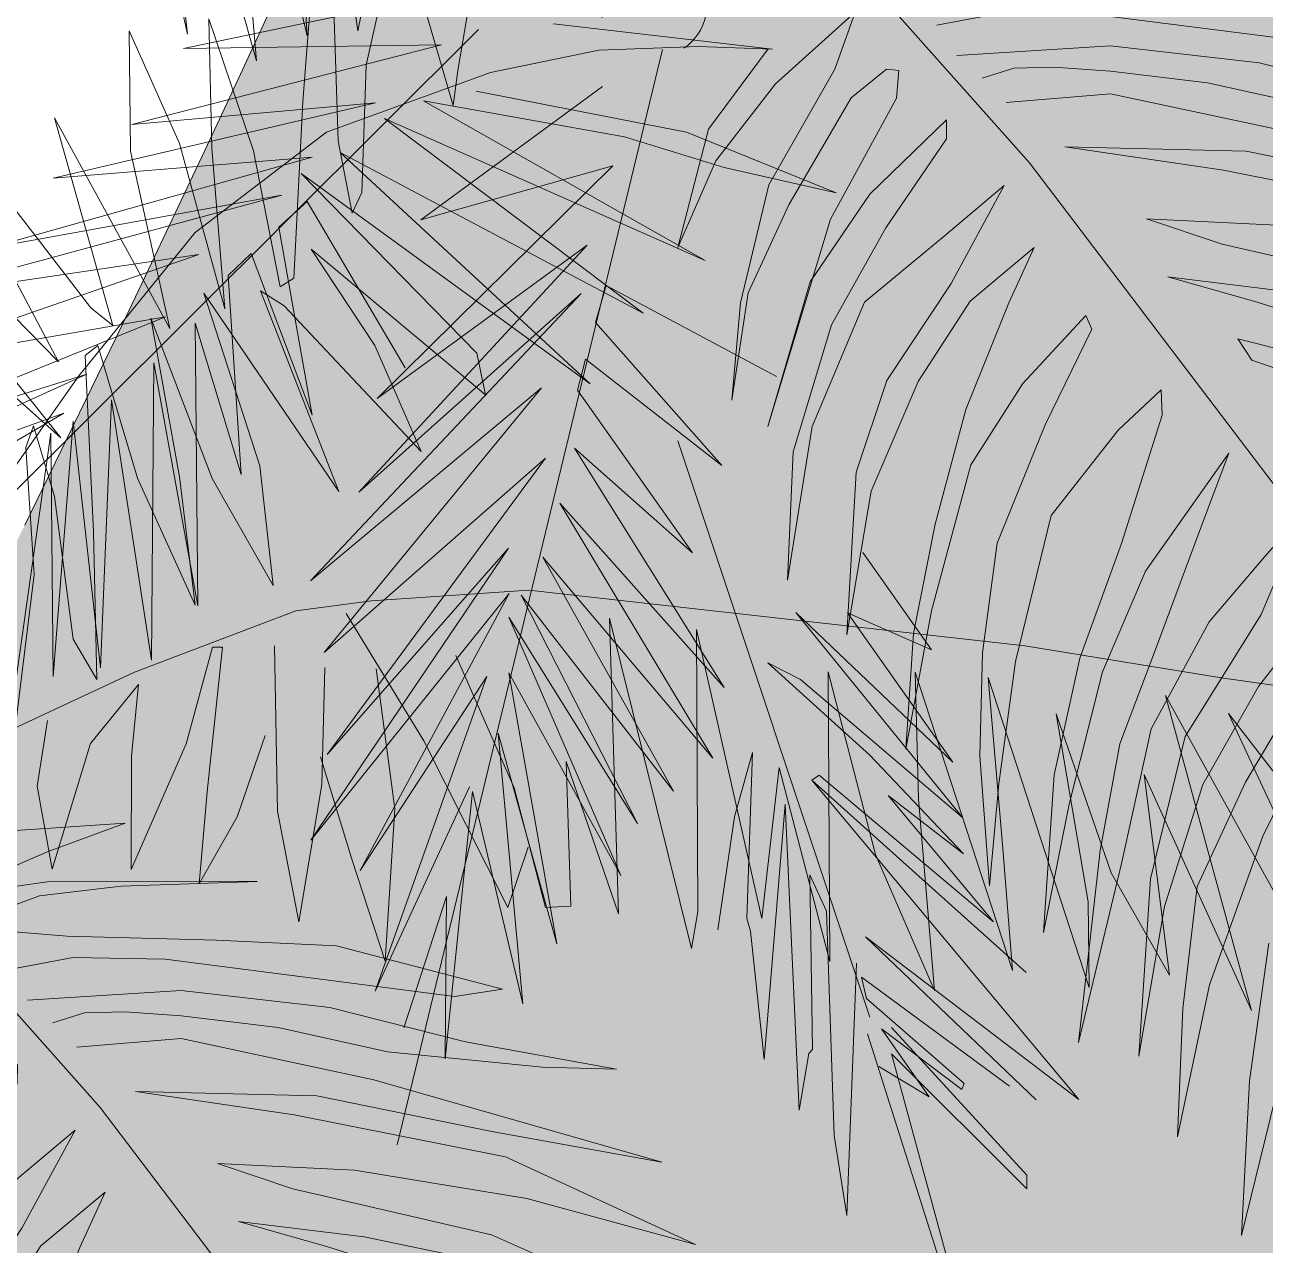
# Model space of a CAD drawing. Header units: metres. Extents: x 8 to 2416, y -346 to 476.
# Drawn here: x 22.974 to 24.586, y 29.225 to 30.81 of the extents above; entities that cross this region are included whole.
import ezdxf

# ---------------------------------------------------------------- set-up
doc = ezdxf.new("R2010")
doc.units = ezdxf.units.M
doc.layers.add('ARBOLES', color=86, linetype='Continuous', lineweight=0)
doc.layers.add('calle', color=254, linetype='Continuous', lineweight=0)
doc.layers.add('grama', color=7, linetype='Continuous', lineweight=0, true_color=0x698c45)

# ---------------------------------------------------------------- blocks, each defined once
blk = doc.blocks.new('A2')
at = {"layer": 'ARBOLES', "color": 87, "true_color": 0x4f6a34, "extrusion": (-5.0859915e-09, -1.3773533e-08, 1)}
for p, q in [((731.0998198420621, -33.08442492430037, 1.176762251e-06), (734.4891265896376, -17.91076543079131, 1.4029951356e-06)), ((734.4891265896376, -17.91076543079131, 1.4029951356e-06), (740.1416709554561, -37.27610277955182, 1.1650148156e-06)), ((724.5119248545083, -36.88403053135348, 1.0909222801e-06), (725.695625074004, -21.59808659749666, 1.3074840221e-06)), ((740.6250683720973, -33.64284100375305, 1.2175162216e-06), (742.601222337961, -22.00758989509937, 1.3878254386e-06)), ((727.7252365024327, -26.01380875526134, 1.2569865138e-06), (728.1938347947307, -40.94223689358964, 1.0537526036e-06)), ((715.0763460834676, -41.70832014524701, 9.764854949e-07), (714.757296491647, -28.26066433770393, 1.160084542e-06)), ((714.757296491647, -28.26066433770393, 1.160084542e-06), (719.4055914732985, -41.9996809100819, 9.944909329e-07)), ((706.6281117936015, -42.01132818123514, 9.293443561e-07), (706.474541338148, -29.51998689899729, 1.1006131991e-06)), ((706.474541338148, -29.51998689899729, 1.1006131991e-06), (711.7072099815364, -41.21429045673145, 9.661546316e-07)), ((750.5629763889018, -28.79006576211509, 1.3349001968e-06), (773.3313227319678, -31.42831958916354, 1.4143617362e-06)), ((744.0146918202977, -33.83593419596308, 1.2320962421e-06), (755.2747975951235, -31.51806069762118, 1.3212903512e-06)), ((755.2747975951235, -31.51806069762118, 1.3212903512e-06), (765.6312741765543, -31.14113643347771, 1.3791548816e-06)), ((765.6312741765543, -31.14113643347771, 1.3791548816e-06), (773.3313227319678, -31.42831958916354, 1.4143617362e-06)), ((730.6530506082757, -46.30364336248931, 9.924146455e-07), (731.0998198420621, -33.08442492430037, 1.176762251e-06)), ((726.984592131158, -40.05996772297566, 1.0597543692e-06), (744.0146918202977, -33.83593419596308, 1.2320962421e-06)), ((740.1416709554561, -37.27610277955182, 1.1650148156e-06), (740.6250683720973, -33.64284100375305, 1.2175162216e-06)), ((742.5503139812023, -35.77502666359026, 1.1979402749e-06), (764.4055536469234, -40.0343488883854, 1.2504299224e-06)), ((723.5825457398911, -55.20210574225565, 8.33890853e-07), (724.5119248545083, -36.88403053135348, 1.0909222801e-06)), ((757.9739297581731, -40.53642047051724, 1.2108034387e-06), (737.0515353772472, -36.80355727772807, 1.1558070334e-06)), ((737.0515353772472, -36.80355727772807, 1.1558070334e-06), (766.3426635393017, -53.386671200075, 1.0763733953e-06)), ((704.7803596989618, -60.12297862751796, 6.704852901e-07), (698.7118475178567, -38.5732957726388, 9.364361562e-07)), ((698.7118475178567, -38.5732957726388, 9.364361562e-07), (710.6829774122815, -60.46212252436884, 6.958347439e-07)), ((766.3426635393017, -53.386671200075, 1.0763733953e-06), (733.008095759582, -38.62195773908992, 1.1101963353e-06)), ((733.008095759582, -38.62195773908992, 1.1101963353e-06), (759.8945764433353, -58.86069254687575, 9.681818657e-07)), ((711.7072099815364, -41.21429045673145, 9.661546316e-07), (716.4155354342554, -58.41654534777989, 7.531653098e-07)), ((713.3424892186513, -50.48217166607621, 8.468201804e-07), (726.984592131158, -40.05996772297566, 1.0597543692e-06)), ((728.1938347947307, -40.94223689358964, 1.0537526036e-06), (729.6444061963555, -48.45538085595051, 9.576476613e-07)), ((768.3186453127937, -43.71088959224218, 1.2196929187e-06), (757.9739297581731, -40.53642047051724, 1.2108034387e-06)), ((764.4055536469234, -40.0343488883854, 1.2504299224e-06), (779.9735026617735, -46.36632708272371, 1.242394668e-06)), ((689.8075251160166, -41.87353759251148, 8.456928588e-07), (702.485157914123, -58.31057407992052, 6.837751272e-07)), ((710.6829774122815, -60.46212252436884, 6.958347439e-07), (706.6281117936015, -42.01132818123514, 9.293443561e-07)), ((716.4155354342554, -58.41654534777989, 7.531653098e-07), (715.0763460834676, -41.70832014524701, 9.764854949e-07)), ((719.4055914732985, -41.9996809100819, 9.944909329e-07), (722.1746512418167, -56.11063678883096, 8.142166313e-07)), ((759.8945764433353, -58.86069254687575, 9.681818657e-07), (728.398216925917, -42.15812462648286, 1.0380450196e-06)), ((728.398216925917, -42.15812462648286, 1.0380450196e-06), (754.3748766904088, -66.20696214515928, 8.389246333e-07)), ((779.9735026617735, -46.36632708272371, 1.242394668e-06), (768.3186453127937, -43.71088959224218, 1.2196929187e-06)), ((754.3748766904088, -66.20696214515928, 8.389246333e-07), (724.3535405305953, -44.35035709359492, 9.872790438e-07)), ((724.3535405305953, -44.35035709359492, 9.872790438e-07), (742.6096033816975, -63.02778900717831, 8.228749996e-07)), ((729.6444061963555, -48.45538085595051, 9.576476613e-07), (730.6530506082757, -46.30364336248931, 9.924146455e-07)), ((671.6482042387609, -47.12303702014503, 6.810305542e-07), (699.3781577622646, -71.82205505191511, 4.818721223e-07)), ((682.5881849568627, -47.07423723118369, 7.373433484e-07), (699.1336026440782, -63.90586606193278, 5.896622071e-07)), ((699.3781577622646, -71.82205505191511, 4.818721223e-07), (683.0444243448222, -51.44217643764435, 6.795018233e-07)), ((701.2557438604657, -65.35816151215343, 5.804521599e-07), (713.3424892186513, -50.48217166607621, 8.468201804e-07)), ((743.4925625044114, -67.32981537505493, 7.681116201e-07), (725.3742712625653, -52.20427092360503, 8.842943305e-07)), ((725.3742712625653, -52.20427092360503, 8.842943305e-07), (731.9954087567506, -62.20758853398882, 7.801883544e-07)), ((699.1336026440782, -63.90586606193278, 5.896622071e-07), (693.5267765630431, -53.30071058112411, 7.072163961e-07)), ((722.1746512418167, -56.11063678883096, 8.142166313e-07), (723.5825457398911, -55.20210574225565, 8.33890853e-07)), ((722.5883636372329, -58.10163763065713, 7.888976533e-07), (720.126279431701, -56.52337801117073, 7.981137249e-07)), ((720.126279431701, -56.52337801117073, 7.981137249e-07), (728.2816074263505, -77.37298937761177, 5.524188440000001e-07)), ((728.2816074263505, -77.37298937761177, 5.524188440000001e-07), (714.2188867127423, -56.76550110867498, 7.647338854e-07)), ((714.2188867127423, -56.76550110867498, 7.647338854e-07), (720.0659942105898, -74.72893868451277, 5.470522246e-07)), ((702.485157914123, -58.31057407992052, 6.837751272e-07), (704.7803596989618, -60.12297862751796, 6.704852901e-07)), ((736.8188152064986, -73.21430742012643, 6.531187531e-07), (722.5883636372329, -58.10163763065713, 7.888976533e-07)), ((715.0897117756903, -76.02088360485676, 5.039482486e-07), (708.7149074749809, -59.36412019535089, 7.009485282e-07)), ((708.7149074749809, -59.36412019535089, 7.009485282e-07), (711.6883463208466, -75.86008558938026, 4.888636896e-07)), ((703.2100630322323, -62.2244201663641, 6.335545003e-07), (701.8981893693127, -63.26681340878441, 6.125248844e-07)), ((707.3514136491636, -75.99525830403115, 4.649442812e-07), (703.2100630322323, -62.2244201663641, 6.335545003e-07)), ((731.9954087567506, -62.20758853398882, 7.801883544e-07), (736.8188152064986, -73.21430742012643, 6.531187531e-07)), ((742.6096033816975, -63.02778900717831, 8.228749996e-07), (743.4925625044114, -67.32981537505493, 7.681116201e-07)), ((701.8981893693127, -63.26681340878441, 6.125248844e-07), (702.7721089539112, -81.58761816845228, 3.646274235e-07)), ((687.3211355868862, -85.08788697191102, 2.378328369e-07), (701.2557438604657, -65.35816151215343, 5.804521599e-07)), ((696.5281447690668, -70.57619563828524, 4.845368662e-07), (695.735672761514, -72.81658073696762, 4.496483423e-07)), ((698.709484640335, -77.91058338856027, 3.946107107e-07), (696.5281447690668, -70.57619563828524, 4.845368662e-07)), ((695.735672761514, -72.81658073696762, 4.496483423e-07), (696.5891696326414, -86.01578079520996, 2.721896029e-07)), ((720.0659942105898, -74.72893868451277, 5.470522246e-07), (721.4454528881274, -87.14482699457062, 3.830574927e-07)), ((713.3263928413256, -89.21141691650287, 3.13299778e-07), (707.3514136491636, -75.99525830403115, 4.649442812e-07)), ((711.6883463208466, -75.86008558938026, 4.888636896e-07), (713.3263928413256, -89.21141691650287, 3.13299778e-07)), ((721.4454528881274, -87.14482699457062, 3.830574927e-07), (715.0897117756903, -76.02088360485676, 5.039482486e-07)), ((700.6417666918788, -92.72084470398485, 2.004486582e-07), (698.709484640335, -77.91058338856027, 3.946107107e-07)), ((702.7721089539112, -81.58761816845228, 3.646274235e-07), (703.0951858545137, -96.9159203165517, 1.551457149e-07)), ((696.5891696326414, -86.01578079520996, 2.721896029e-07), (694.7062739364528, -101.4489285422805, 5.00442421e-08)), ((731.6458354351902, -88.7487104202303, 4.128454101e-07), (748.0234635930859, -87.64405577784962, 5.113568845e-07)), ((748.0234635930859, -87.64405577784962, 5.113568845e-07), (799.5561657875958, -93.4222238346492, 6.938659804e-07)), ((723.7919217241008, -89.76944127793371, 3.588414018e-07), (731.6458354351902, -88.7487104202303, 4.128454101e-07)), ((707.0230100989431, -96.1438743328383, 1.857563963e-07), (723.7919217241008, -89.76944127793371, 3.588414018e-07)), ((737.0929950965497, -103.3089263249622, 2.400040039e-07), (729.0246868871222, -90.04845344439885, 3.816122176e-07)), ((764.9097194007892, -124.8591636824274, 8.46567219e-08), (756.3877427893018, -90.5502810875952, 5.138685471e-07)), ((756.3877427893018, -90.5502810875952, 5.138685471e-07), (757.3327130215888, -121.2826417180369, 9.53814752e-08)), ((703.0951858545137, -96.9159203165517, 1.551457149e-07), (700.6417666918788, -92.72084470398485, 2.004486582e-07)), ((772.2472015729539, -121.7432475088027, 1.648922679e-07), (765.4306104920729, -91.73911435135821, 5.43486061e-07)), ((765.4306104920729, -91.73911435135821, 5.43486061e-07), (765.5952410859653, -121.048316881855, 1.406321034e-07)), ((715.1438039065769, -93.55392015415043, 2.627315037e-07), (712.3815389342275, -103.600933068978, 1.10299784e-07)), ((714.570676969815, -108.5801870476645, 5.28518025e-08), (716.1905297868383, -93.5573858182313, 2.680074082e-07)), ((716.1905297868383, -93.5573858182313, 2.680074082e-07), (715.1438039065769, -93.55392015415043, 2.627315037e-07)), ((721.8912003826106, -110.5857534203579, 6.24601876e-08), (721.574189559085, -93.42568042027108, 2.972027045e-07)), ((799.5561657875958, -93.4222238346492, 6.938659804e-07), (820.218117498757, -96.78039005613287, 7.526986776e-07)), ((746.4975625269583, -108.1625394584172, 2.209841532e-07), (740.4121686033283, -94.42264666459783, 3.792807579999999e-07)), ((687.3661913362052, -105.3498895132722, -4.101737e-08), (707.0230100989431, -96.1438743328383, 1.857563963e-07)), ((726.8003931124779, -95.68599603368492, 2.926505996e-07), (726.4984804770993, -107.8346301791757, 1.237854616e-07)), ((732.1458020933087, -95.81584683797514, 3.180487998e-07), (734.0789524973324, -110.3644262754038, 1.274954478e-07)), ((784.0450316199845, -115.0906692205936, 3.165254373e-07), (779.135843167969, -96.12098299009031, 5.528369454e-07)), ((779.135843167969, -96.12098299009031, 5.528369454e-07), (779.2978733411336, -126.2152306904105, 1.391569166e-07)), ((798.2855089850032, -127.1753097236822, 2.225041894e-07), (788.182548080764, -96.15093907804984, 5.984358083e-07)), ((788.182548080764, -96.15093907804984, 5.984358083e-07), (788.5126821309022, -109.3484055566956, 4.183391276e-07)), ((707.429890894763, -97.45364311669296, 1.697856451e-07), (702.4376393302913, -103.5680052354751, 6.01787279e-08)), ((706.7323612572769, -104.8906488388081, 6.38041718e-08), (707.429890894763, -97.45364311669296, 1.697856451e-07)), ((806.2424103789451, -128.9212985010383, 2.389244881e-07), (795.7695817026636, -96.69943191378724, 6.294687125e-07)), ((795.7695817026636, -96.69943191378724, 6.294687125e-07), (797.2807473826055, -114.498978695234, 3.919918438e-07)), ((820.218117498757, -96.78039005613287, 7.526986776e-07), (837.5186866570114, -99.19283913982893, 8.074612779e-07)), ((829.6894028368615, -126.6437802369618, 3.895451648e-07), (814.1933758644119, -98.5922305796171, 6.971014478e-07)), ((814.1933758644119, -98.5922305796171, 6.971014478e-07), (823.1317664484137, -131.3323853956518, 2.916144243e-07)), ((808.5248854901221, -117.0035227390562, 4.146830145e-07), (802.822481110239, -100.4985193941448, 6.130128421e-07)), ((802.822481110239, -100.4985193941448, 6.130128421e-07), (806.1597243489518, -120.0237537641145, 3.610545735e-07)), ((840.1601325764087, -125.6317144447442, 4.567389286e-07), (820.7293496358172, -100.4456654969722, 7.048150077e-07)), ((820.7293496358172, -100.4456654969722, 7.048150077e-07), (827.4850400506826, -114.9728310877461, 5.390839974e-07)), ((696.9275954740386, -107.9983953316362, -2.88674322e-08), (697.9968506232763, -101.1981401930623, 7.02343287e-08)), ((720.6087889712774, -102.7309729724126, 1.641259316e-07), (717.7021910030091, -111.207400190945, 3.25926494e-08)), ((702.4376393302913, -103.5680052354751, 6.01787279e-08), (698.4690888139197, -116.6390860439574, -1.400402487e-07)), ((712.3815389342275, -103.600933068978, 1.10299784e-07), (706.6933673108601, -116.6663192488639, -9.85867358e-08)), ((745.8208281692713, -120.6090019080371, 4.61105271e-08), (737.0929950965497, -103.3089263249622, 2.400040039e-07)), ((706.6933673108601, -116.6663192488639, -9.85867358e-08), (706.7323612572769, -104.8906488388081, 6.38041718e-08)), ((729.6130340699797, -115.5833268334725, 3.28991258e-08), (726.3584797741465, -104.9556378881084, 1.627273145e-07)), ((757.3327130215888, -121.2826417180369, 9.53814752e-08), (751.8897631482203, -105.4514006633507, 2.857507992e-07)), ((751.8897631482203, -105.4514006633507, 2.857507992e-07), (752.3633637689873, -120.4811320700192, 8.11470268e-08)), ((774.0188158814569, -106.0480466796804, 3.900810492e-07), (772.2472015729539, -121.7432475088027, 1.648922679e-07)), ((779.2978733411336, -126.2152306904105, 1.391569166e-07), (774.0188158814569, -106.0480466796804, 3.900810492e-07)), ((823.1317664484137, -131.3323853956518, 2.916144243e-07), (811.9605397784891, -106.8092062222835, 5.725684776e-07)), ((811.9605397784891, -106.8092062222835, 5.725684776e-07), (814.6205538165573, -127.6406191872079, 2.99175133e-07)), ((698.4690888139197, -116.6390860439574, -1.400402487e-07), (696.9275954740386, -107.9983953316362, -2.88674322e-08)), ((726.4984804770993, -107.8346301791757, 1.237854616e-07), (724.0960587166581, -122.1071701606108, -8.5016535e-08)), ((749.7460522042999, -120.6219994132665, 6.58951615e-08), (746.4975625269583, -108.1625394584172, 2.209841532e-07)), ((713.7539421394966, -118.147655897563, -8.30799515e-08), (714.570676969815, -108.5801870476645, 5.28518025e-08)), ((788.5126821309022, -109.3484055566956, 4.183391276e-07), (790.1664474912559, -129.2418994878869, 1.527464696e-07)), ((724.0960587166581, -122.1071701606108, -8.5016535e-08), (721.8912003826106, -110.5857534203579, 6.24601876e-08)), ((734.0789524973324, -110.3644262754038, 1.274954478e-07), (733.0920120241008, -126.1743759638903, -9.52829864e-08)), ((615.9633868770704, -128.0295289159177, -7.165501860000001e-07), (614.0358072442158, -111.7987097265805, -5.027981164e-07)), ((693.6222862049788, -112.6977701821964, -1.104052014e-07), (706.0738238872395, -111.8417970803154, -3.52870132e-08)), ((706.0738238872395, -111.8417970803154, -3.52870132e-08), (698.0639417905714, -114.8059530031173, -1.168521046e-07)), ((717.7021910030091, -111.207400190945, 3.25926494e-08), (713.7539421394966, -118.147655897563, -8.30799515e-08)), ((612.4627469912162, -112.6907037846049, -5.23084597e-07), (615.9633868770704, -128.0295289159177, -7.165501860000001e-07)), ((618.2175142376876, -113.3826630099651, -5.033466229999999e-07), (623.1319018728855, -130.7822604239745, -7.18006018e-07)), ((631.6006575062385, -113.4269804446166, -4.35890478e-07), (633.6469455753939, -127.6768672622936, -6.217543603e-07)), ((628.3741987460546, -128.1827760567478, -6.555396572e-07), (627.5215685305384, -114.721895458124, -4.744722444e-07)), ((747.9350785621511, -114.3355756971008, 1.432708293e-07), (745.8208281692713, -120.6090019080371, 4.61105271e-08)), ((797.2807473826055, -114.498978695234, 3.919918438e-07), (798.2855089850032, -127.1753097236822, 2.225041894e-07)), ((698.0639417905714, -114.8059530031173, -1.168521046e-07), (687.2072494969431, -119.4803224906308, -2.364517313e-07)), ((733.0920120241008, -126.1743759638903, -9.52829864e-08), (729.6130340699797, -115.5833268334725, 3.28991258e-08)), ((790.1664474912559, -129.2418994878869, 1.527464696e-07), (784.0450316199845, -115.0906692205936, 3.165254373e-07)), ((625.5355614162817, -116.1358915840514, -5.040487819e-07), (628.3741987460546, -128.1827760567478, -6.555396572e-07)), ((633.6469455753939, -127.6768672622936, -6.217543603e-07), (635.775431552018, -117.1043866150225, -4.653084879e-07)), ((703.4712403886535, -141.403523034509, -4.556931378e-07), (681.9809217533463, -117.2573896594194, -2.32415151e-07)), ((814.6205538165573, -127.6406191872079, 2.99175133e-07), (808.5248854901221, -117.0035227390562, 4.146830145e-07)), ((623.1319018728855, -130.7822604239745, -7.18006018e-07), (622.0163527417642, -117.6943450556679, -5.434128575e-07)), ((687.2072494969431, -119.4803224906308, -2.364517313e-07), (697.9413934733209, -117.9457605540153, -1.607216271e-07)), ((705.6409467228259, -118.3824748097802, -1.275768631e-07), (697.1515202165835, -119.4011020062571, -1.847841092e-07)), ((697.9413934733209, -117.9457605540153, -1.607216271e-07), (710.3529478040344, -117.8747097504381, -9.661794699999998e-08)), ((719.7734860455669, -117.9059041618422, -4.9134827e-08), (705.6409467228259, -118.3824748097802, -1.275768631e-07)), ((710.3529478040344, -117.8747097504381, -9.661794699999998e-08), (719.7734860455669, -117.9059041618422, -4.9134827e-08)), ((697.1515202165835, -119.4011020062571, -1.847841092e-07), (688.3557262707611, -122.6243397957513, -2.739148142e-07)), ((752.3633637689873, -120.4811320700192, 8.11470268e-08), (749.7460522042999, -120.6219994132665, 6.58951615e-08)), ((765.5952410859653, -121.048316881855, 1.406321034e-07), (764.9097194007892, -124.8591636824274, 8.46567219e-08)), ((806.1597243489518, -120.0237537641145, 3.610545735e-07), (806.2424103789451, -128.9212985010383, 2.389244881e-07)), ((688.3557262707611, -122.6243397957513, -2.739148142e-07), (700.0161541452713, -123.59753865698, -2.28014364e-07)), ((700.0161541452713, -123.59753865698, -2.28014364e-07), (715.5662782117688, -124.0228651695021, -1.547848143e-07)), ((615.5342983958977, -129.5079662693214, -2.20252273831e-05), (642.7927353334767, -123.8071277035356, -2.18080705172e-05)), ((715.5662782117688, -124.0228651695021, -1.547848143e-07), (728.013111786434, -124.5874510926899, -9.92566677e-08)), ((728.013111786434, -124.5874510926899, -9.92566677e-08), (745.2693652964982, -129.0932288832337, -7.35519883e-08)), ((677.0682631558032, -133.203874409137, -4.770403243e-07), (685.3546812420119, -125.7546154770001, -3.32293059e-07)), ((685.3546812420119, -125.7546154770001, -3.32293059e-07), (683.2416705323201, -131.6542099974114, -4.242980731e-07)), ((700.644362623428, -125.8052448322183, -2.552272149e-07), (693.836309345652, -127.0911235472238, -3.075640087e-07)), ((710.2139362679287, -125.9864670662349, -2.090525153e-07), (700.644362623428, -125.8052448322183, -2.552272149e-07)), ((728.0009811061825, -128.250993140161, -1.497782814e-07), (710.2139362679287, -125.9864670662349, -2.090525153e-07)), ((563.2267490539011, -210.1710216201471, -2.34022783857e-05), (646.1959850508127, -127.55729255026, -2.18424146373e-05)), ((740.2948151834466, -129.8618092026364, -1.094385742e-07), (728.0009811061825, -128.250993140161, -1.497782814e-07)), ((610.1721231601163, -137.4300123505372, -2.21616139236e-05), (642.3435258594202, -129.1240418959764, -2.18835878857e-05)), ((642.3435258594202, -129.1240418959764, -2.18835878857e-05), (615.5342983958977, -129.5079662693214, -2.20252273831e-05)), ((637.7350004736197, -243.4225678199443, -2.1951897707e-06), (665.3174908376963, -129.6327243168304, -4.876172986e-07)), ((676.2953488771168, -129.5377320066365, -4.304756264e-07), (670.0994122163067, -137.8911170350185, -5.770437316e-07)), ((695.9193639564344, -130.2382339747548, -3.403164399e-07), (711.8854062172563, -129.2443664260964, -2.454242176e-07)), ((711.8854062172563, -129.2443664260964, -2.454242176e-07), (727.3189252850052, -131.0151123914605, -1.913188991e-07)), ((745.2693652964982, -129.0932288832337, -7.35519883e-08), (740.2948151834466, -129.8618092026364, -1.094385742e-07)), ((706.0088347925313, -131.4679156563005, -3.059385384e-07), (701.821557258212, -131.5662008161703, -3.285887302e-07)), ((711.8767411627202, -131.8611824194067, -2.815110894e-07), (706.0088347925313, -131.4679156563005, -3.059385384e-07)), ((727.3189252850052, -131.0151123914605, -1.913188991e-07), (741.4380942326673, -134.5759154817484, -1.685537649e-07)), ((683.2416705323201, -131.6542099974114, -4.242980731e-07), (676.3607062756179, -143.6689092599053, -6.247794551e-07)), ((684.9140059016398, -134.6504269782832, -4.570610829999999e-07), (688.5874508628543, -131.6719113613992, -3.973532902e-07)), ((688.5874508628543, -131.6719113613992, -3.973532902e-07), (689.8954875270767, -131.7883936139018, -3.92304999e-07)), ((689.8954875270767, -131.7883936139018, -3.92304999e-07), (689.6242749109227, -134.6660250245405, -4.333195352e-07)), ((701.821557258212, -131.5662008161703, -3.285887302e-07), (698.5283801353438, -132.6020341492136, -3.596048855e-07)), ((721.966211998817, -133.0908641009523, -2.471331879e-07), (711.8767411627202, -131.8611824194067, -2.815110894e-07)), ((640.1925303700981, -147.3154985494955, -8.589569073e-07), (659.0987480357868, -133.4742636486554, -5.721573401e-07)), ((670.8735630423283, -141.1834287404228, -6.184531709e-07), (677.0682631558032, -133.203874409137, -4.770403243e-07)), ((733.322498379952, -135.5957793777907, -2.238767453e-07), (721.966211998817, -133.0908641009523, -2.471331879e-07)), ((601.9725091387598, -142.9818282782175, -2.22797852103e-05), (635.4905878312751, -135.1491820545005, -2.20014293368e-05)), ((635.4905878312751, -135.1491820545005, -2.20014293368e-05), (610.1721231601163, -137.4300123505372, -2.21616139236e-05)), ((678.4472265121158, -145.7692936332756, -6.430971443e-07), (684.9140059016398, -134.6504269782832, -4.570610829999999e-07)), ((689.6242749109227, -134.6660250245405, -4.333195352e-07), (682.7788370386762, -147.2415939834727, -6.413453875e-07)), ((701.0247527310496, -135.114994004507, -3.815206912e-07), (711.8689415434927, -134.2163162197256, -3.139892712e-07)), ((711.8689415434927, -134.2163162197256, -3.139892712e-07), (731.8922861877727, -138.5069550211548, -2.71247966e-07)), ((741.4380942326673, -134.5759154817484, -1.685537649e-07), (757.1298281237426, -137.3942554278627, -1.275642383e-07)), ((749.4294082223041, -137.2192218987075, -1.643176782e-07), (733.322498379952, -135.5957793777907, -2.238767453e-07)), ((670.0994122163067, -137.8911170350185, -5.770437316e-07), (666.9185056400094, -150.1797532434357, -7.624797313e-07)), ((686.8622570907172, -144.6382709088116, -5.847201918e-07), (694.8504784606383, -136.9263404517262, -4.378716375e-07)), ((694.8504784606383, -136.9263404517262, -4.378716375e-07), (694.8439183095948, -138.9076440561726, -4.651945529e-07)), ((757.1298281237426, -137.3942554278627, -1.275642383e-07), (749.4294082223041, -137.2192218987075, -1.643176782e-07)), ((694.8439183095948, -138.9076440561726, -4.651945529e-07), (688.5328603648323, -148.1578509957425, -6.247005701e-07)), ((731.8922861877727, -138.5069550211548, -2.71247966e-07), (761.845417360897, -147.092194833832, -2.371556797e-07)), ((725.9801881445932, -140.1696356773463, -3.242178331e-07), (707.1403528265809, -139.7334153210511, -4.140287795e-07)), ((707.1403528265809, -139.7334153210511, -4.140287795e-07), (723.6184926444552, -142.1431408342423, -3.634115346e-07)), ((744.1736182307982, -143.8934629440899, -2.829764604e-07), (725.9801881445932, -140.1696356773463, -3.242178331e-07)), ((595.2663724572352, -150.2633900830166, -2.24141853959e-05), (628.9113515455978, -140.7941929810687, -2.21126430206e-05)), ((628.9113515455978, -140.7941929810687, -2.21126430206e-05), (601.9725091387598, -142.9818282782175, -2.22797852103e-05)), ((635.6684383663563, -165.8896656158669, -1.1377983032e-06), (660.1558452975503, -141.699195070151, -6.800673166e-07)), ((660.1558452975503, -141.699195070151, -6.800673166e-07), (640.1925303700981, -147.3154985494955, -8.589569073e-07)), ((666.9185056400094, -150.1797532434357, -7.624797313e-07), (670.8735630423283, -141.1834287404228, -6.184531709e-07)), ((763.1741177946303, -219.9944056690025, -1.2345189252e-06), (703.4712403886535, -141.403523034509, -4.556931378e-07)), ((723.6184926444552, -142.1431408342423, -3.634115346e-07), (745.5855094680901, -146.5149826099302, -3.119031811e-07)), ((676.3607062756179, -143.6689092599053, -6.247794551e-07), (673.4414820639128, -155.9584107488732, -8.088964585e-07)), ((694.8109904402548, -148.851543614241, -6.023246522e-07), (700.8466247489303, -143.7499915828841, -5.013610724e-07)), ((700.8466247489303, -143.7499915828841, -5.013610724e-07), (695.3175174797382, -153.9373751188854, -6.697983279e-07)), ((761.845417360897, -147.092194833832, -2.371556797e-07), (744.1736182307982, -143.8934629440899, -2.829764604e-07)), ((586.1689755679724, -155.4996554454966, -2.25325765526e-05), (625.7537185794944, -144.755836819287, -2.21832685469e-05)), ((625.7537185794944, -144.755836819287, -2.21832685469e-05), (595.2663724572352, -150.2633900830166, -2.24141853959e-05)), ((625.4486823970252, -148.0949873953716, -2.22308118589e-05), (628.3850911679621, -145.4005088911453, -2.21787648204e-05)), ((628.3850911679621, -145.4005088911453, -2.21787648204e-05), (638.5544041222053, -162.704191611489, -2.23653766258e-05)), ((680.6637199938626, -153.7767009210187, -7.421143657e-07), (686.8622570907172, -144.6382709088116, -5.847201918e-07)), ((674.2299926638826, -154.9142852357403, -7.905048031e-07), (678.4472265121158, -145.7692936332756, -6.430971443e-07)), ((745.5855094680901, -146.5149826099302, -3.119031811e-07), (765.3312040767912, -155.6271734867446, -3.369838081e-07)), ((628.8935456163017, -167.6303376465438, -2.24823621047e-05), (625.4486823970252, -148.0949873953716, -2.22308118589e-05)), ((682.7788370386762, -147.2415939834727, -6.413453875e-07), (676.2775189692802, -168.7903402051649, -9.712134024e-07)), ((688.5328603648323, -148.1578509957425, -6.247005701e-07), (682.8919744791411, -158.232714823353, -7.921565368e-07)), ((729.8797869267322, -147.9209313780184, -4.111472338e-07), (715.6390619545813, -147.2008726737724, -4.736576874e-07)), ((715.6390619545813, -147.2008726737724, -4.736576874e-07), (723.4808435384728, -149.8436837058125, -4.701752979e-07)), ((747.8141350807122, -150.8588481941581, -3.603987861e-07), (729.8797869267322, -147.9209313780184, -4.111472338e-07)), ((686.3016338691392, -155.8888449771677, -7.425316695e-07), (694.8109904402548, -148.851543614241, -6.023246522e-07)), ((620.1838901509955, -153.1092450600771, -2.23266525907e-05), (622.5621526678259, -150.806995873546, -2.22828466627e-05)), ((622.5621526678259, -150.806995873546, -2.22828466627e-05), (628.8935456163017, -167.6303376465438, -2.24823621047e-05)), ((633.754683592878, -175.6020779057078, -1.2813058745e-06), (657.4952614429852, -149.9498795842184, -8.072400986e-07)), ((657.4952614429852, -149.9498795842184, -8.072400986e-07), (635.6684383663563, -165.8896656158669, -1.1377983032e-06)), ((697.2927546512828, -155.7757075611305, -6.850726209999999e-07), (703.9655125503267, -150.1902789963704, -5.742039467e-07)), ((703.9655125503267, -150.1902789963704, -5.742039467e-07), (701.3296328822853, -155.9386088656069, -6.667848192e-07)), ((723.4808435384728, -149.8436837058125, -4.701752979e-07), (744.1380913839989, -154.6224076434811, -4.309326232e-07)), ((583.4787779049093, -162.5956271098151, -2.26439954747e-05), (617.1091714203495, -150.9358063144799, -2.23123546537e-05)), ((617.1091714203495, -150.9358063144799, -2.23123546537e-05), (586.1689755679724, -155.4996554454966, -2.25325765526e-05)), ((765.3312040767912, -155.6271734867446, -3.369838081e-07), (747.8141350807122, -150.8588481941581, -3.603987861e-07)), ((621.5202376776127, -173.7807894229716, -2.26045761364e-05), (620.1838901509955, -153.1092450600771, -2.23266525907e-05)), ((730.9036136309765, -154.8402678154705, -5.012437685e-07), (717.8247329021906, -153.2268523628938, -5.455404135e-07)), ((717.8247329021906, -153.2268523628938, -5.455404135e-07), (727.1244549137148, -155.8744914055949, -5.347094502e-07)), ((658.3571421968427, -157.9841088766572, -9.135163024e-07), (659.4531543457372, -154.1524685501191, -8.551667696e-07)), ((659.4531543457372, -154.1524685501191, -8.551667696e-07), (677.1646417739792, -163.5936322693801, -8.951244753e-07)), ((676.2775189692802, -168.7903402051649, -9.712134024e-07), (680.6637199938626, -153.7767009210187, -7.421143657e-07)), ((695.3175174797382, -153.9373751188854, -6.697983279e-07), (688.6299057174631, -164.0087734686433, -8.425302016e-07)), ((744.1380913839989, -154.6224076434811, -4.309326232e-07), (768.8496681456841, -165.5828338789777, -4.562135465e-07)), ((628.7334023037918, -184.8198779906094, -1.4338057417e-06), (656.8726628763189, -154.9775668951257, -8.796556465e-07)), ((656.8726628763189, -154.9775668951257, -8.796556465e-07), (633.754683592878, -175.6020779057078, -1.2813058745e-06)), ((672.5108651875045, -166.0488726227411, -9.526108773e-07), (674.2299926638826, -154.9142852357403, -7.905048031e-07)), ((673.4414820639128, -155.9584107488732, -8.088964585e-07), (672.5108651875045, -166.0488726227411, -9.526108773e-07)), ((680.8756382347206, -168.8055668611381, -9.480371318e-07), (686.3016338691392, -155.8888449771677, -7.425316695e-07)), ((691.8818629530881, -164.1316931307701, -8.276838128e-07), (697.2927546512828, -155.7757075611305, -6.850726209999999e-07)), ((701.3296328822853, -155.9386088656069, -6.667848192e-07), (696.8442809236252, -167.0266545151126, -8.423188434e-07)), ((727.1244549137148, -155.8744914055949, -5.347094502e-07), (745.1617922091323, -161.5791280142918, -5.215447069e-07)), ((747.5278202288803, -158.2972147677415, -4.643075682e-07), (730.9036136309765, -154.8402678154705, -5.012437685e-07)), ((702.7598446041594, -164.3172478045304, -7.749142342e-07), (709.3252808421556, -157.2735075368675, -6.445052927e-07)), ((709.3252808421556, -157.2735075368675, -6.445052927e-07), (709.9560880711276, -158.6961700656651, -6.608921017e-07)), ((578.1959949115457, -171.8064441397188, -2.2797729156e-05), (613.6600754458402, -157.40079490327, -2.24189424599e-05)), ((613.6600754458402, -157.40079490327, -2.24189424599e-05), (583.4787779049093, -162.5956271098151, -2.26439954747e-05)), ((617.0350241219141, -187.4187738864894, -2.28152311229e-05), (616.7592270142894, -158.0697844448442, -2.2412394551e-05)), ((616.7592270142894, -158.0697844448442, -2.2412394551e-05), (621.5202376776127, -173.7807894229716, -2.26045761364e-05)), ((671.5008918636065, -172.8413907479628, -1.0513045654e-06), (658.3571421968427, -157.9841088766572, -9.135163024e-07)), ((682.8919744791411, -158.232714823353, -7.921565368e-07), (678.8856699432022, -171.4158212639609, -9.941105187e-07)), ((709.9560880711276, -158.6961700656651, -6.608921017e-07), (705.1007429225641, -168.6241005306882, -8.223290234e-07)), ((741.7521330574175, -163.922996365365, -5.711695523e-07), (725.1305252066514, -159.6810055804253, -5.972797082e-07)), ((725.1305252066514, -159.6810055804253, -5.972797082e-07), (726.581161547609, -161.8914347964441, -6.203472038e-07)), ((612.1948052348152, -193.0585870017536, -2.29175285868e-05), (612.4624550753651, -162.1634138442064, -2.24906316359e-05)), ((612.4624550753651, -162.1634138442064, -2.24906316359e-05), (617.0350241219141, -187.4187738864894, -2.28152311229e-05)), ((656.4877938014856, -165.010228291617, -1.0197982799e-06), (657.3128187574756, -161.8046367625856, -9.714498894e-07)), ((657.3128187574756, -161.8046367625856, -9.714498894e-07), (671.5008918636065, -172.8413907479628, -1.0513045654e-06)), ((726.581161547609, -161.8914347964441, -6.203472038e-07), (748.2759746863082, -169.4399729864652, -6.139776087e-07)), ((572.1181259795009, -178.4962701159305, -2.29207836842e-05), (605.4873791953634, -163.3543392826359, -2.25425100632e-05)), ((605.4873791953634, -163.3543392826359, -2.25425100632e-05), (578.1959949115457, -171.8064441397188, -2.2797729156e-05)), ((652.7305576128553, -164.7634336499784, -1.035508317e-06), (628.7334023037918, -184.8198779906094, -1.4338057417e-06)), ((630.1469297415605, -192.275876882147, -1.5293119998e-06), (652.7305576128553, -164.7634336499784, -1.035508317e-06)), ((668.4273046395161, -181.9379169791976, -1.1922281077e-06), (656.4877938014856, -165.010228291617, -1.0197982799e-06)), ((688.6299057174631, -164.0087734686433, -8.425302016e-07), (685.458161186839, -173.5310612462867, -9.898172119e-07)), ((687.0216897333684, -175.5175639081822, -1.0092262789e-06), (691.8818629530881, -164.1316931307701, -8.276838128e-07)), ((697.3485803279974, -172.7853813483208, -9.190719948e-07), (702.7598446041594, -164.3172478045304, -7.749142342e-07)), ((712.6877750822009, -169.1725930226997, -7.912961219e-07), (717.1502261796147, -165.0004194839497, -7.111345638e-07)), ((717.1502261796147, -165.0004194839497, -7.111345638e-07), (717.2537110955652, -167.6176053726618, -7.466561366e-07)), ((606.8981267576024, -193.858756031773, -2.2955488603e-05), (608.0524715338343, -166.0211184049571, -2.25661949956e-05)), ((608.0524715338343, -166.0211184049571, -2.25661949956e-05), (612.1948052348152, -193.0585870017536, -2.29175285868e-05)), ((603.0806138741882, -167.4117811514899, -2.26106361605e-05), (572.1181259795009, -178.4962701159305, -2.29207836842e-05)), ((574.8231180599657, -183.8740452602903, -2.29810970808e-05), (603.0806138741882, -167.4117811514899, -2.26106361605e-05)), ((696.8442809236252, -167.0266545151126, -8.423188434e-07), (693.6646125915316, -178.9414586888192, -1.0225995575e-06)), ((601.9842902322198, -194.7654667831332, -2.29929689441e-05), (604.0538342579052, -168.2301717886176, -2.26169585003e-05)), ((604.0538342579052, -168.2301717886176, -2.26169585003e-05), (606.8981267576024, -193.858756031773, -2.2955488603e-05)), ((678.3181137659698, -184.7598484057964, -1.1807915024e-06), (680.8756382347206, -168.8055668611381, -9.480371318e-07)), ((705.1007429225641, -168.6241005306882, -8.223290234e-07), (700.0880669619755, -180.9066706912646, -1.0169978356e-06)), ((717.2537110955652, -167.6176053726618, -7.466561366e-07), (713.0226130059361, -180.9495015987025, -9.518027776e-07)), ((597.660601397181, -198.4573660368282, -2.30658096847e-05), (601.7592676883668, -169.4971073094036, -2.26460788245e-05)), ((601.7592676883668, -169.4971073094036, -2.26460788245e-05), (601.9842902322198, -194.7654667831332, -2.29929689441e-05)), ((705.7050596899817, -178.0467419530378, -9.490385357e-07), (712.6877750822009, -169.1725930226997, -7.912961219e-07)), ((671.7282274953434, -195.9098773996905, -1.3678828997e-06), (656.1593912983893, -171.0291502491778, -1.1043703522e-06)), ((656.1593912983893, -171.0291502491778, -1.1043703522e-06), (668.4273046395161, -181.9379169791976, -1.1922281077e-06)), ((686.8773501200714, -230.1738004667925, -1.7627698652e-06), (666.9259317923667, -170.2941463989524, -1.0394882193e-06)), ((678.8856699432022, -171.4158212639609, -9.941105187e-07), (678.3181137659698, -184.7598484057964, -1.1807915024e-06)), ((653.1673365752088, -172.0779098827804, -1.1340330424e-06), (630.1469297415605, -192.275876882147, -1.5293119998e-06)), ((630.4547759049602, -202.889649774964, -1.6739354477e-06), (653.1673365752088, -172.0779098827804, -1.1340330424e-06)), ((715.5177473690771, -183.8362934884765, -9.788738688e-07), (724.1939666853311, -171.5658542151944, -7.657393914e-07)), ((724.1939666853311, -171.5658542151944, -7.657393914e-07), (721.1390740673164, -179.6679570045512, -8.928711291e-07)), ((685.458161186839, -173.5310612462867, -9.898172119e-07), (684.4676308940108, -190.4251195849081, -1.22754591e-06)), ((693.2609485860307, -187.9495441834946, -1.1487257518e-06), (697.3485803279974, -172.7853813483208, -9.190719948e-07)), ((684.4676308940108, -190.4251195849081, -1.22754591e-06), (687.0216897333684, -175.5175639081822, -1.0092262789e-06)), ((670.547725051557, -203.2475625211315, -1.4749527731e-06), (654.6344472559308, -176.7645313714976, -1.1911226656e-06)), ((654.6344472559308, -176.7645313714976, -1.1911226656e-06), (671.7282274953434, -195.9098773996905, -1.3678828997e-06)), ((732.0244842255883, -177.6105263820973, -8.091699373e-07), (727.5403690525467, -188.3247398393947, -9.795486812e-07)), ((727.9341297672695, -182.3073021862821, -8.946646416e-07), (732.0244842255883, -177.6105263820973, -8.091699373e-07)), ((693.6646125915316, -178.9414586888192, -1.0225995575e-06), (691.4213795941517, -190.298611935743, -1.1904367461e-06)), ((701.9912598065275, -193.2121429543883, -1.176808041e-06), (705.7050596899817, -178.0467419530378, -9.490385357e-07)), ((721.1390740673164, -179.6679570045512, -8.928711291e-07), (716.6506278295731, -191.6905785227724, -1.0812933023e-06)), ((628.7675637326122, -211.7692655462386, -1.804820275e-06), (649.3092635510211, -181.4241885649523, -1.2823864465e-06)), ((649.3092635510211, -181.4241885649523, -1.2823864465e-06), (630.4547759049602, -202.889649774964, -1.6739354477e-06)), ((700.0880669619755, -180.9066706912646, -1.0169978356e-06), (698.5923706091638, -192.3036827370593, -1.1815820557e-06)), ((713.0226130059361, -180.9495015987025, -9.518027776e-07), (708.6840690650554, -192.8604689040426, -1.137924676e-06)), ((666.4494954639883, -206.6971404852455, -1.5433092096e-06), (652.8897102947311, -182.3578963637537, -1.2770367801e-06)), ((652.8897102947311, -182.3578963637537, -1.2770367801e-06), (670.547725051557, -203.2475625211315, -1.4749527731e-06)), ((693.2842218179737, -191.989086817105, -1.204246158e-06), (686.1400926185032, -181.871887309248, -1.1012315572e-06)), ((722.1546056087487, -189.0919592785986, -1.0175079504e-06), (727.9341297672695, -182.3073021862821, -8.946646416e-07)), ((711.0344990899298, -194.2888249102803, -1.1456439175e-06), (715.5177473690771, -183.8362934884765, -9.788738688e-07)), ((649.3769531430785, -186.1412609261693, -1.3470129295e-06), (628.7675637326122, -211.7692655462386, -1.804820275e-06)), ((633.8836850303197, -214.9414494485532, -1.8224919053e-06), (649.3769531430785, -186.1412609261693, -1.3470129295e-06)), ((662.733365275341, -210.0375433182232, -1.6082185647e-06), (650.6343591596387, -186.330604069324, -1.3432256973e-06)), ((650.6343591596387, -186.330604069324, -1.3432256973e-06), (666.4494954639883, -206.6971404852455, -1.5433092096e-06)), ((696.5162468411528, -209.4204963788957, -1.4279002006e-06), (679.1660422655033, -188.1292200602775, -1.2228870968e-06)), ((679.1660422655033, -188.1292200602775, -1.2228870968e-06), (695.4885846041523, -203.6600359663208, -1.3537849905e-06)), ((695.4885846041523, -203.6600359663208, -1.3537849905e-06), (684.5492067318418, -188.1470457623963, -1.1957538911e-06)), ((684.5492067318418, -188.1470457623963, -1.1957538911e-06), (693.2842218179737, -191.989086817105, -1.204246158e-06)), ((690.5964735682593, -202.3333655211451, -1.3603932864e-06), (693.2609485860307, -187.9495441834946, -1.1487257518e-06)), ((727.2539297801892, -195.8004905038345, -1.0839730071e-06), (734.0867414206383, -187.037995815108, -9.285308758e-07)), ((660.9755821516143, -215.4444464898895, -1.6916307937e-06), (649.3397888109216, -188.6096936802933, -1.3812009869e-06)), ((649.3397888109216, -188.6096936802933, -1.3812009869e-06), (662.733365275341, -210.0375433182232, -1.6082185647e-06)), ((716.0990407702733, -200.2121884663996, -1.2014713449e-06), (722.1546056087487, -189.0919592785986, -1.0175079504e-06)), ((727.5403690525467, -188.3247398393947, -9.795486812e-07), (719.64783396933, -201.0089929467751, -1.1943970257e-06)), ((691.4213795941517, -190.298611935743, -1.1904367461e-06), (690.5964735682593, -202.3333655211451, -1.3603932864e-06)), ((716.6506278295731, -191.6905785227724, -1.0812933023e-06), (712.8415130134019, -201.7715070608393, -1.2395164294e-06)), ((686.8553206498599, -202.9585450575396, -1.3880316893e-06), (676.2702140016639, -193.3533202057494, -1.3095695703e-06)), ((676.2702140016639, -193.3533202057494, -1.3095695703e-06), (679.6663802696476, -195.0842068514916, -1.3161371219e-06)), ((698.5923706091638, -192.3036827370593, -1.1815820557e-06), (698.2951613861328, -203.0317621561295, -1.3308572149e-06)), ((700.2669329166455, -205.916820466537, -1.3605662474e-06), (701.9912598065275, -193.2121429543883, -1.176808041e-06)), ((708.6840690650554, -192.8604689040426, -1.137924676e-06), (706.0270223162012, -205.0013064405911, -1.3186606192e-06)), ((733.2809004965918, -193.3157548095138, -1.0190962964e-06), (725.9125938810002, -205.7400576226188, -1.2276979855e-06)), ((654.3374757019847, -222.5493667950758, -1.8232520006e-06), (649.3398642470696, -194.3957765684549, -1.4608954067e-06)), ((649.3398642470696, -194.3957765684549, -1.4608954067e-06), (660.9755821516143, -215.4444464898895, -1.6916307937e-06)), ((707.5870852216987, -208.0345349706491, -1.3525044257e-06), (711.0344990899298, -194.2888249102803, -1.1456439175e-06)), ((647.0434061214438, -194.7812879367744, -1.4778850267e-06), (633.8836850303197, -214.9414494485532, -1.8224919053e-06)), ((635.4426789278713, -227.4763319841617, -1.9872124935e-06), (647.0434061214438, -194.7812879367744, -1.4778850267e-06)), ((679.6663802696476, -195.0842068514916, -1.3161371219e-06), (696.5162468411528, -209.4204963788957, -1.4279002006e-06)), ((721.4631401310883, -205.9870085732865, -1.2537292564e-06), (727.2539297801892, -195.8004905038345, -1.0839730071e-06)), ((650.7875532355861, -228.8011650625231, -1.9274162256e-06), (648.2269769381043, -200.6644500258155, -1.5528973226e-06)), ((648.2269769381043, -200.6644500258155, -1.5528973226e-06), (654.3374757019847, -222.5493667950758, -1.8232520006e-06)), ((713.0624674245003, -214.0714086897717, -1.4078057577e-06), (716.0990407702733, -200.2121884663996, -1.2014713449e-06)), ((719.64783396933, -201.0089929467751, -1.1943970257e-06), (716.0474206036981, -215.8009331464314, -1.4164459734e-06)), ((712.8415130134019, -201.7715070608393, -1.2395164294e-06), (710.8234446737773, -212.8677222046834, -1.4026143929e-06)), ((727.7257966168455, -211.3535861677184, -1.2957941723e-06), (732.5811420036923, -201.4256542075832, -1.1343572289e-06)), ((674.6693023229267, -202.6565081315065, -1.4458495591e-06), (672.8153718681928, -209.3420142534484, -1.5473616725e-06)), ((674.0887471092859, -219.9257590125807, -1.6866608543e-06), (674.6693023229267, -202.6565081315065, -1.4458495591e-06)), ((696.6158930768547, -213.1965592861434, -1.4794031276e-06), (686.8553206498599, -202.9585450575396, -1.3880316893e-06)), ((698.2951613861328, -203.0317621561295, -1.3308572149e-06), (699.2971998171903, -216.5305209218748, -1.5116864549e-06)), ((645.258166107013, -206.2235330173535, -1.6445648821e-06), (635.4426789278713, -227.4763319841617, -1.9872124935e-06)), ((680.8279785794703, -205.5554305648489, -1.4544549878e-06), (681.6147558639336, -205.0346665051652, -1.4432806843e-06)), ((703.1172054214529, -225.5172565239, -1.616037038e-06), (680.8279785794703, -205.5554305648489, -1.4544549878e-06)), ((708.6029092878307, -238.7396203638384, -1.7702554592e-06), (680.8279785794703, -205.5554305648489, -1.4544549878e-06)), ((681.6147558639336, -205.0346665051652, -1.4432806843e-06), (699.7326757634315, -220.272360769374, -1.5610099824e-06)), ((699.2971998171903, -216.5305209218748, -1.5116864549e-06), (700.2669329166455, -205.916820466537, -1.3605662474e-06)), ((706.0270223162012, -205.0013064405911, -1.3186606192e-06), (704.9260758333197, -221.371630440367, -1.549737221e-06)), ((717.4958276279924, -218.6842592146268, -1.4487929743e-06), (721.4631401310883, -205.9870085732865, -1.2537292564e-06)), ((725.9125938810002, -205.7400576226188, -1.2276979855e-06), (720.9046215710422, -216.6020715616626, -1.4027767971e-06)), ((642.7398608904089, -234.5057144717825, -2.0469185197e-06), (645.5557380001862, -206.7273603886695, -1.6499909169e-06)), ((645.5557380001862, -206.7273603886695, -1.6499909169e-06), (650.7875532355861, -228.8011650625231, -1.9274162256e-06)), ((699.7326757634315, -220.272360769374, -1.5610099824e-06), (688.7853755249582, -207.1518871194703, -1.4359725818e-06)), ((688.7853755249582, -207.1518871194703, -1.4359725818e-06), (696.6158930768547, -213.1965592861434, -1.4794031276e-06)), ((678.0533364447185, -208.0509362947656, -1.5029387245e-06), (675.8719935159006, -234.5859938142767, -1.8795145057e-06)), ((679.5182053271872, -239.8317565302341, -1.9332225892e-06), (678.0533364447185, -208.0509362947656, -1.5029387245e-06)), ((704.9260758333197, -221.371630440367, -1.549737221e-06), (707.5870852216987, -208.0345349706491, -1.3525044257e-06)), ((672.8153718681928, -209.3420142534484, -1.5473616725e-06), (671.0567565844592, -221.1119913435619, -1.7184201424e-06)), ((722.1792350600168, -226.8119844723126, -1.5369206958e-06), (727.7257966168455, -211.3535861677184, -1.2957941723e-06)), ((710.8234446737773, -212.8677222046834, -1.4026143929e-06), (708.5518617935816, -232.7856012268491, -1.6885072075e-06)), ((708.5518617935816, -232.7856012268491, -1.6885072075e-06), (713.0624674245003, -214.0714086897717, -1.4078057577e-06)), ((682.3530084891688, -219.1680727229495, -1.6341928743e-06), (680.6458894200892, -215.3866864201215, -1.5907922184e-06)), ((680.6458894200892, -215.3866864201215, -1.5907922184e-06), (680.9231348463428, -233.523269932, -1.8391869815e-06)), ((716.0474206036981, -215.8009331464314, -1.4164459734e-06), (714.8275156268406, -234.2269562331986, -1.6764418362e-06)), ((638.4212715320473, -231.2702399395803, -2.0243189132e-06), (642.8710359643522, -217.6329394776805, -1.8138536417e-06)), ((642.8710359643522, -217.6329394776805, -1.8138536417e-06), (642.7398608904089, -234.5057144717825, -2.0469185197e-06)), ((720.9046215710422, -216.6020715616626, -1.4027767971e-06), (719.4047154302395, -229.2701087574115, -1.5848889349e-06)), ((683.1730821813704, -242.460703253111, -1.950843801e-06), (682.3530084891688, -219.1680727229495, -1.6341928743e-06)), ((714.8275156268406, -234.2269562331986, -1.6764418362e-06), (717.4958276279924, -218.6842592146268, -1.4487929743e-06)), ((674.4582464598282, -221.235405268182, -1.7028200396e-06), (674.0887471092859, -219.9257590125807, -1.6866608543e-06)), ((675.8719935159006, -234.5859938142767, -1.8795145057e-06), (674.4582464598282, -221.235405268182, -1.7028200396e-06)), ((686.4189757005191, -221.8357645746091, -1.6502569414e-06), (704.1574934236234, -238.7544574347851, -1.7930691653e-06)), ((686.4189757005191, -221.8357645746091, -1.6502569414e-06), (708.6029092878307, -238.7396203638384, -1.7702554592e-06)), ((728.3244201234364, -222.4958489727926, -1.4462179024e-06), (726.3332116784245, -236.769749648428, -1.6529472131e-06)), ((685.4753619352749, -224.5616344545015, -1.6926010116e-06), (684.4743686129967, -250.7721670789849, -2.0587036904e-06)), ((686.5099568896468, -228.2286432887091, -1.7378467375e-06), (685.9938969233913, -226.0213068513749, -1.7100685929e-06)), ((685.9938969233913, -226.0213068513749, -1.7100685929e-06), (701.395850086997, -237.3247409205752, -1.7874226122e-06)), ((718.8371606999533, -242.6141360569745, -1.7715699134e-06), (722.1792350600168, -226.8119844723126, -1.5369206958e-06)), ((696.6864477412871, -237.0474621474783, -1.8075554841e-06), (686.5099568896468, -228.2286432887091, -1.7378467375e-06)), ((719.4047154302395, -229.2701087574115, -1.5848889349e-06), (718.8371606999533, -242.6141360569745, -1.7715699134e-06)), ((686.6099744793357, -231.8925563829681, -1.7878030767e-06), (695.1567096917792, -258.7248215089672, -2.1139095427e-06)), ((693.018202197254, -238.4558878254427, -1.8456111472e-06), (688.0696486794398, -231.3740201366437, -1.7732371101e-06)), ((688.0696486794398, -231.3740201366437, -1.7732371101e-06), (696.4226621621087, -237.6821081046351, -1.8176384123e-06)), ((703.1969206766507, -246.6018109831916, -1.9060404129e-06), (689.1168698692868, -231.2279548868738, -1.7658991175e-06)), ((680.5105593311108, -233.9331223733723, -1.8469304531e-06), (679.5182053271872, -239.8317565302341, -1.9332225892e-06)), ((680.9231348463428, -233.523269932, -1.8391869815e-06), (680.5105593311108, -233.9331223733723, -1.8469304531e-06)), ((695.6821774009442, -258.0910425137016, -2.1025076425e-06), (689.1077092785216, -233.9943032889171, -1.8040480991e-06)), ((689.1077092785216, -233.9943032889171, -1.8040480991e-06), (703.1922170296975, -248.0223673909525, -1.9256304162e-06)), ((687.7949689636682, -235.2983772579471, -1.828686391e-06), (693.018202197254, -238.4558878254427, -1.8456111472e-06)), ((696.4226621621087, -237.6821081046351, -1.8176384123e-06), (696.6864477412871, -237.0474621474783, -1.8075554841e-06)), ((725.4949369626822, -252.8418756346714, -1.8785806284e-06), (729.4738860641008, -236.6306158847772, -1.6350574065e-06)), ((726.3332116784245, -236.769749648428, -1.6529472131e-06), (725.4949369626822, -252.8418756346714, -1.8785806284e-06)), ((684.4743686129967, -250.7721670789849, -2.0587036904e-06), (683.1730821813704, -242.460703253111, -1.950843801e-06)), ((703.1922170296975, -248.0223673909525, -1.9256304162e-06), (703.1969206766507, -246.6018109831916, -1.9060404129e-06))]:
    blk.add_line(p, q, dxfattribs=at)
at = {"layer": 'ARBOLES', "color": 87, "true_color": 0x4f6a34, "extrusion": (5.085991478160493e-09, 1.377353297816049e-08, -0.9999999999999998)}
blk.add_ellipse((664.411415003153, -124.901378527396, -4.270582453e-07), major_axis=(3.922717774318248, 3.922717774318248, 7.398059180000002e-08), ratio=0.9999999999999912, start_param=3.664982856508548, end_param=8.037785505484361, dxfattribs=at)

msp = doc.modelspace()

# ---------------------------------------------------------------- hatches: boundary and pattern name
at = {"layer": 'grama', "transparency": 33554495}
h = msp.add_hatch(color=256, dxfattribs=at)
h.dxf.hatch_style = 1
edge = h.paths.add_edge_path()
edge.add_line((80.80908782483488, 57.95660222862654), (21.06070735335146, 57.94696325159163))
edge.add_line((21.06070735335146, 57.94696325159163), (21.03852689643901, 56.94695966029047))
edge.add_line((21.03852689643901, 56.94695966029047), (37.35087400690438, 56.94959126867795))
edge.add_arc((37.35097080260155, 56.3495912764858), 0.599999999999992, 0.009243308245288517, 90.00924330824529, ccw=False)
edge.add_line((37.9509707947937, 56.34968807218297), (37.95135797758243, 53.9496881034143))
edge.add_arc((37.35135798539028, 53.94959130771713), 0.599999999999992, -89.9907566917492, 0.009243308245288517, ccw=False)
edge.add_line((37.35145478108751, 53.34959131552498), (36.05147892461342, 53.34938159540658))
edge.add_arc((36.05152732246206, 53.0493815993105), 0.3000000000000032, 90.00924330825485, 180.0138504689045)
edge.add_line((35.75152733122752, 53.04930907842561), (35.75155180321184, 52.94807486002907))
edge.add_line((35.75155180321184, 52.94807486002907), (52.3265516406195, 52.95357486002908))
edge.add_line((52.3265516406195, 52.95357486002908), (52.32655164061939, 53.25357486002915))
edge.add_line((52.32655164061939, 53.25357486002915), (62.20155164061993, 53.25357486002903))
edge.add_line((62.20155164061993, 53.25357486002903), (62.20155180321154, 47.44807486002907))
edge.add_line((62.20155180321154, 47.44807486002907), (63.20155164061981, 47.44807486002907))
edge.add_line((63.20155164061981, 47.44807486002907), (63.20155164061981, 53.25491652137001))
edge.add_line((63.20155164061981, 53.25491652137001), (70.3633723751555, 53.25491652137001))
edge.add_line((70.3633723751555, 53.25491652137001), (70.3633723751555, 47.74807486002908))
edge.add_line((70.3633723751555, 47.74807486002908), (70.96337237515553, 47.74807486002908))
edge.add_line((70.96337237515553, 47.74807486002908), (70.96337237515553, 38.16175818271091))
edge.add_line((70.96337237515553, 38.16175818271091), (70.3633723751555, 38.1624484214359))
edge.add_line((70.3633723751555, 38.1624484214359), (70.3633723751555, 32.65422628264497))
edge.add_line((70.3633723751555, 32.65422628264497), (63.20155164061993, 32.65491652137078))
edge.add_line((63.20155164061993, 32.65491652137078), (63.20155164061993, 38.45899722776281))
edge.add_line((63.20155164061993, 38.45899722776281), (62.20155180321188, 38.45899722776363))
edge.add_line((62.20155180321188, 38.45899722776363), (62.18905164062811, 32.65357486001759))
edge.add_line((62.18905164062811, 32.65357486001759), (52.32655164061973, 32.653574860029))
edge.add_line((52.32655164061973, 32.653574860029), (52.32655164061973, 32.95357486002898))
edge.add_line((52.32655164061973, 32.95357486002898), (27.95155180322979, 32.95899722773984))
edge.add_line((27.95155180322979, 32.95899722773984), (27.95155180322979, 39.35899722776313))
edge.add_line((27.95155180322979, 39.35899722776313), (26.82260422407302, 39.35899722776313))
edge.add_line((26.82260422407302, 39.35899722776313), (26.82260422404431, 40.25899722778641))
edge.add_line((26.82260422404431, 40.25899722778641), (26.42260422407304, 40.2589972277637))
edge.add_line((26.42260422407304, 40.2589972277637), (26.42260422407924, 45.64807486000873))
edge.add_line((26.42260422407924, 45.64807486000873), (26.82260422407302, 45.64807486002906))
edge.add_line((26.82260422407302, 45.64807486002906), (26.82260422404431, 46.54807486003202))
edge.add_line((26.82260422404431, 46.54807486003202), (27.95155180322979, 46.54807486003202))
edge.add_line((27.95155180322979, 46.54807486003202), (27.95155180322979, 52.9480748600553))
edge.add_line((27.95155180322979, 52.9480748600553), (28.15151953797903, 52.9480748600553))
edge.add_line((28.15151953797903, 52.9480748600553), (28.15150340015836, 53.04810711875481))
edge.add_arc((27.85150340406227, 53.04805872090589), 0.3000000000000103, 0.009243308310480085, 90.00924330825077)
edge.add_line((27.85145500621365, 53.34805871700198), (25.16338053587559, 53.34762506025874))
edge.add_arc((25.16350959680619, 52.54762507066921), 0.7999999999999825, 90.00924330831938, 198.7971061549025)
edge.add_arc((-3.023608271575668, 42.95353604389803), 28.97516008319122, -26.202093516027674, 18.79710615492229, ccw=False)
edge.add_arc((21.17964470501983, 31.04296062267195), 1.999999999999985, 269.9999999999999, 333.7979064839742, ccw=False)
edge.add_line((21.17964470501983, 29.04296062267196), (20.41960567083254, 29.04296062267196))
edge.add_line((20.41960567083254, 29.04296062267196), (20.39553231103417, 27.95761570177811))
edge.add_line((20.39553231103417, 27.95761570177811), (80.30504840488567, 27.95749588075671))
edge.add_line((80.30504840488567, 27.95749588075671), (80.80908782483488, 57.95660222862654))

# ---------------------------------------------------------------- linework, layer by layer
at = {"layer": 'calle'}
msp.add_arc((-3.023608434167045, 42.95353604389658), 28.97516008319117, 333.7979064839719, 18.7971061549247, dxfattribs=at)

# ---------------------------------------------------------------- block references
at = {"layer": 'ARBOLES', "xscale": 0.0125, "yscale": 0.0125, "zscale": 0.0125}
for p in [(15.48616789982228, 32.39791055414915, -1.44475879175e-08), (14.27880253189968, 31.17088571824157, -5.69135614930549e-09)]:
    msp.add_blockref('A2', p, dxfattribs=at)

doc.saveas('drawing.dxf')
